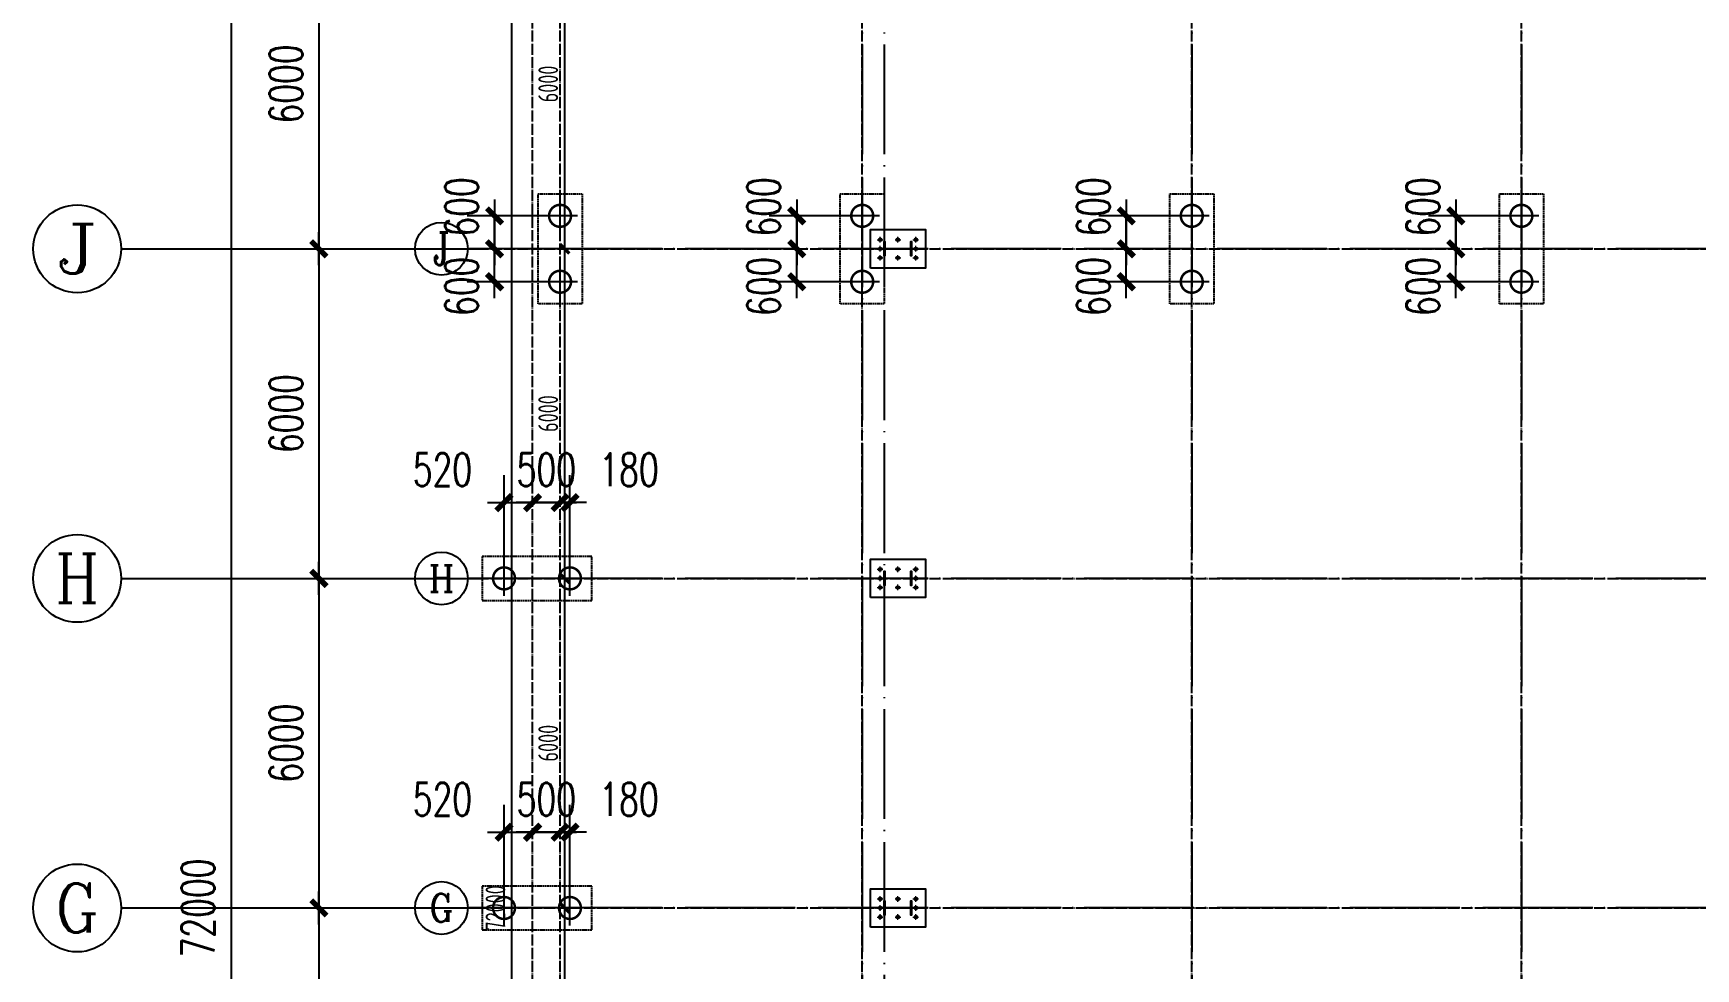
# Model space of a CAD drawing. Extents: x -1389621 to 57380, y -92505 to 283644.
# Drawn here: x -1389621 to -1359356, y 24358 to 41388 of the extents above; entities that cross this region are included whole.
import ezdxf
from ezdxf.enums import TextEntityAlignment as Align

# ---------------------------------------------------------------- set-up
doc = ezdxf.new("R2010")
doc.units = 0
doc.header["$LTSCALE"] = 100
doc.header["$MEASUREMENT"] = 0
for name, pattern in [('CENTERX2', [101.6, 63.5, -12.7, 12.7, -12.7]), ('DASH', [0.35, 0.25, -0.1]), ('DOTE', [2.42, 2, -0.2, 0.02, -0.2])]:
    doc.linetypes.add(name, pattern=pattern)
doc.layers.get('0').update_dxf_attribs({"linetype": 'CONTINUOUS'})
doc.layers.get('Defpoints').update_dxf_attribs({"linetype": 'CONTINUOUS'})
for name, color, linetype in [('11000', 4, 'CONTINUOUS'), ('AXIS', 3, 'CONTINUOUS'), ('AXIS_TEXT', 7, 'CONTINUOUS'), ('DIM', 3, 'CONTINUOUS'), ('DOTE', 1, 'DOTE'), ('PUB_DIM', 3, 'CONTINUOUS'), ('单桩', 6, 'CONTINUOUS'), ('承台', 2, 'CONTINUOUS'), ('柱子', 3, 'CONTINUOUS'), ('短柱', 2, 'CONTINUOUS')]:
    doc.layers.add(name, color=color, linetype=linetype)
doc.layers.add('轴线', color=1, linetype='CENTERX2', lineweight=13)
doc.styles.add('_TCH_AXIS', font='COMPLEX', dxfattribs={"bigfont": 'GBCBIG'})
doc.styles.add('COMPLEX', font='COMPLEX')
doc.styles.add('DIM_FONT', font='SIMPLEX', dxfattribs={"width": 0.7, "bigfont": 'GBCBIG'})
doc.styles.add('TSSD_Dimension', font='tssdeng.shx', dxfattribs={"width": 0.7, "bigfont": 'hztxt.shx'})
doc.dimstyles.new('AXIS200', dxfattribs={"dimscale": 2, "dimtxt": 300, "dimasz": 1, "dimexe": 250, "dimexo": 300, "dimgap": 150, "dimtad": 1, "dimdec": 0, "dimzin": 0, "dimdsep": 46, "dimtxsty": 'DIM_FONT', "dimblk": '_DIMX', "dimcen": 0.09, "dimse1": 1, "dimse2": 1, "dimclrt": 7, "dimadec": 0, "dimazin": 0, "dimtfac": 1, "dimtdec": 0, "dimtix": 1, "dimtmove": 2, "dimatfit": 3, "dimldrblk": '_DIMX', "dimfxl": 0, "dimtolj": 1, "dimtzin": 0, "dimarcsym": 0})
doc.dimstyles.new('DIMA200', dxfattribs={"dimscale": 2, "dimtxt": 300, "dimasz": 1, "dimexe": 250, "dimexo": 300, "dimgap": 150, "dimtad": 1, "dimdec": 0, "dimzin": 0, "dimdsep": 46, "dimtxsty": 'DIM_FONT', "dimblk": '_DIMX', "dimcen": 0.09, "dimse1": 1, "dimclrt": 7, "dimadec": 0, "dimazin": 0, "dimtfac": 1, "dimtdec": 0, "dimtix": 1, "dimtmove": 2, "dimatfit": 3, "dimldrblk": '_DIMX', "dimfxl": 0, "dimtolj": 1, "dimtzin": 0, "dimarcsym": 0})
doc.dimstyles.new('DIMB200', dxfattribs={"dimscale": 2, "dimtxt": 300, "dimasz": 1, "dimexe": 250, "dimexo": 300, "dimgap": 150, "dimtad": 1, "dimdec": 0, "dimzin": 0, "dimdsep": 46, "dimtxsty": 'DIM_FONT', "dimblk": '_DIMX', "dimcen": 0.09, "dimse2": 1, "dimclrt": 7, "dimadec": 0, "dimazin": 0, "dimtfac": 1, "dimtdec": 0, "dimtix": 1, "dimtmove": 2, "dimatfit": 3, "dimldrblk": '_DIMX', "dimfxl": 0, "dimtolj": 1, "dimtzin": 0, "dimarcsym": 0})
doc.dimstyles.new('TSSD_100_100', dxfattribs={"dimtxt": 300, "dimasz": 100, "dimexe": 100, "dimexo": 250, "dimgap": 100, "dimtad": 1, "dimdec": 0, "dimzin": 0, "dimdsep": 46, "dimtxsty": 'TSSD_Dimension', "dimblk": 'ARCHTICK', "dimblk1": 'ARCHTICK', "dimblk2": 'ARCHTICK', "dimcen": 0, "dimdle": 100, "dimclrt": 7, "dimadec": 0, "dimazin": 0, "dimtfac": 1, "dimtdec": 0, "dimtix": 1, "dimtmove": 2, "dimatfit": 3, "dimfxl": 0, "dimtolj": 1, "dimtzin": 0, "dimarcsym": 0})

# ---------------------------------------------------------------- blocks, each defined once
blk = doc.blocks.new('_ArchTick')
at = {"color": 0, "linetype": 'ByBlock'}
blk.add_lwpolyline([(-0.71, -0.71, 0.5, 0.5, 0), (0.71, 0.71, 0.5, 0.5, 0)], format="xyseb", dxfattribs=at)
blk = doc.blocks.new('*D950')
at = {"layer": 'Defpoints', "color": 0, "ltscale": 100}
for p in [(-450858, 113067), (-449364, 113067), (-449364, 107067)]:
    blk.add_point(p, dxfattribs=at)
at = {"layer": 'DIM', "color": 0, "lineweight": -2, "ltscale": 100}
for p, q in [((-449664, 113067), (-450978, 113067)), ((-450858, 106947), (-450858, 113187)), ((-449664, 107067), (-450978, 107067))]:
    blk.add_line(p, q, dxfattribs=at)
at = {"layer": 'DIM', "color": 0, "lineweight": -2, "ltscale": 100, "xscale": 120, "yscale": 120, "zscale": 120}
for p, rotation in [((-450858, 113067), 90), ((-450858, 107067), 270)]:
    blk.add_blockref('_ArchTick', p, dxfattribs=dict(at, rotation=rotation))
at = {"layer": 'DIM', "color": 7, "ltscale": 100, "insert": (-451158, 110067), "char_height": 360, "attachment_point": 5, "rotation": 90, "style": 'TSSD_Dimension'}
blk.add_mtext('\\A1;6000', dxfattribs=at)
blk = doc.blocks.new('*D951')
at = {"layer": 'Defpoints', "color": 0, "ltscale": 100}
for p in [(-450858, 119067), (-449364, 119067), (-449364, 113067)]:
    blk.add_point(p, dxfattribs=at)
at = {"layer": 'DIM', "color": 0, "lineweight": -2, "ltscale": 100}
for p, q in [((-449664, 119067), (-450978, 119067)), ((-450858, 112947), (-450858, 119187)), ((-449664, 113067), (-450978, 113067))]:
    blk.add_line(p, q, dxfattribs=at)
at = {"layer": 'DIM', "color": 0, "lineweight": -2, "ltscale": 100, "xscale": 120, "yscale": 120, "zscale": 120}
for p, rotation in [((-450858, 119067), 90), ((-450858, 113067), 270)]:
    blk.add_blockref('_ArchTick', p, dxfattribs=dict(at, rotation=rotation))
at = {"layer": 'DIM', "color": 7, "ltscale": 100, "insert": (-451158, 116067), "char_height": 360, "attachment_point": 5, "rotation": 90, "style": 'TSSD_Dimension'}
blk.add_mtext('\\A1;6000', dxfattribs=at)
blk = doc.blocks.new('*D952')
at = {"layer": 'Defpoints', "color": 0, "ltscale": 100}
for p in [(-450858, 125067), (-449364, 125067), (-449364, 119067)]:
    blk.add_point(p, dxfattribs=at)
at = {"layer": 'DIM', "color": 0, "lineweight": -2, "ltscale": 100}
for p, q in [((-449664, 125067), (-450978, 125067)), ((-450858, 118947), (-450858, 125187)), ((-449664, 119067), (-450978, 119067))]:
    blk.add_line(p, q, dxfattribs=at)
at = {"layer": 'DIM', "color": 0, "lineweight": -2, "ltscale": 100, "xscale": 120, "yscale": 120, "zscale": 120}
for p, rotation in [((-450858, 125067), 90), ((-450858, 119067), 270)]:
    blk.add_blockref('_ArchTick', p, dxfattribs=dict(at, rotation=rotation))
at = {"layer": 'DIM', "color": 7, "ltscale": 100, "insert": (-451158, 122067), "char_height": 360, "attachment_point": 5, "rotation": 90, "style": 'TSSD_Dimension'}
blk.add_mtext('\\A1;6000', dxfattribs=at)
blk = doc.blocks.new('*D953')
at = {"layer": 'Defpoints', "color": 0, "ltscale": 100}
for p in [(-450858, 131067), (-449364, 131067), (-449364, 125067)]:
    blk.add_point(p, dxfattribs=at)
at = {"layer": 'DIM', "color": 0, "lineweight": -2, "ltscale": 100}
for p, q in [((-449664, 131067), (-450978, 131067)), ((-450858, 124947), (-450858, 131187)), ((-449664, 125067), (-450978, 125067))]:
    blk.add_line(p, q, dxfattribs=at)
at = {"layer": 'DIM', "color": 0, "lineweight": -2, "ltscale": 100, "xscale": 120, "yscale": 120, "zscale": 120}
for p, rotation in [((-450858, 131067), 90), ((-450858, 125067), 270)]:
    blk.add_blockref('_ArchTick', p, dxfattribs=dict(at, rotation=rotation))
at = {"layer": 'DIM', "color": 7, "ltscale": 100, "insert": (-451158, 128067), "char_height": 360, "attachment_point": 5, "rotation": 90, "style": 'TSSD_Dimension'}
blk.add_mtext('\\A1;6000', dxfattribs=at)
blk = doc.blocks.new('*D957')
at = {"layer": 'Defpoints', "color": 0, "ltscale": 100}
for p in [(-451818, 149067), (-449124, 149067), (-449124, 77067)]:
    blk.add_point(p, dxfattribs=at)
at = {"layer": 'DIM', "color": 0, "lineweight": -2, "ltscale": 100}
for p, q in [((-449424, 149067), (-451938, 149067)), ((-451818, 76947), (-451818, 149187)), ((-449424, 77067), (-451938, 77067))]:
    blk.add_line(p, q, dxfattribs=at)
at = {"layer": 'DIM', "color": 0, "lineweight": -2, "ltscale": 100, "xscale": 120, "yscale": 120, "zscale": 120}
for p, rotation in [((-451818, 149067), 90), ((-451818, 77067), 270)]:
    blk.add_blockref('_ArchTick', p, dxfattribs=dict(at, rotation=rotation))
at = {"layer": 'DIM', "color": 7, "ltscale": 100, "insert": (-452118, 113067), "char_height": 360, "attachment_point": 5, "rotation": 90, "style": 'TSSD_Dimension'}
blk.add_mtext('\\A1;72000', dxfattribs=at)
blk = doc.blocks.new('_AXISO')
blk.add_circle((0, 0), 0.5)
at = {"layer": 'AXIS_TEXT', "style": 'COMPLEX', "width": 1.041667}
blk.add_attdef('A', text='', height=0.56, dxfattribs=at).set_placement((-0.25, -0.28), (0.25, -0.28), align=Align.FIT)
blk = doc.blocks.new('_DIMX')
blk.add_line((-150, 0), (150, 0))
at = {"const_width": 50}
blk.add_lwpolyline([(-70, -70), (70, 70)], dxfattribs=at)
blk = doc.blocks.new('*D1168')
at = {"layer": 'AXIS', "color": 0, "lineweight": -2}
blk.add_line((-1384421, 31462), (-1384421, 25466), dxfattribs=at)
at = {"layer": 'Defpoints', "color": 0}
for p in [(-1381531, 31464), (-1384421, 25464), (-1381531, 25464)]:
    blk.add_point(p, dxfattribs=at)
at = {"layer": 'AXIS', "color": 0, "lineweight": -2, "xscale": 2, "yscale": 2, "zscale": 2}
for p, rotation in [((-1384421, 31464), 90), ((-1384421, 25464), 270)]:
    blk.add_blockref('_DIMX', p, dxfattribs=dict(at, rotation=rotation))
at = {"layer": 'AXIS', "color": 7, "insert": (-1385021, 28464), "char_height": 600, "attachment_point": 5, "rotation": 90, "style": 'DIM_FONT'}
blk.add_mtext('\\A1;6000', dxfattribs=at)
blk = doc.blocks.new('*D1170')
at = {"layer": 'AXIS', "color": 0, "lineweight": -2}
blk.add_line((-1384421, 25462), (-1384421, 19466), dxfattribs=at)
at = {"layer": 'Defpoints', "color": 0}
for p in [(-1381531, 25464), (-1384421, 19464), (-1381531, 19464)]:
    blk.add_point(p, dxfattribs=at)
at = {"layer": 'AXIS', "color": 0, "lineweight": -2, "xscale": 2, "yscale": 2, "zscale": 2}
for p, rotation in [((-1384421, 25464), 90), ((-1384421, 19464), 270)]:
    blk.add_blockref('_DIMX', p, dxfattribs=dict(at, rotation=rotation))
at = {"layer": 'AXIS', "color": 7, "insert": (-1385021, 22464), "char_height": 600, "attachment_point": 5, "rotation": 90, "style": 'DIM_FONT'}
blk.add_mtext('\\A1;6000', dxfattribs=at)
blk = doc.blocks.new('*D1173')
at = {"layer": 'AXIS', "color": 0, "lineweight": -2}
blk.add_line((-1384421, 43462), (-1384421, 37466), dxfattribs=at)
at = {"layer": 'Defpoints', "color": 0}
for p in [(-1381531, 43464), (-1384421, 37464), (-1381531, 37464)]:
    blk.add_point(p, dxfattribs=at)
at = {"layer": 'AXIS', "color": 0, "lineweight": -2, "xscale": 2, "yscale": 2, "zscale": 2}
for p, rotation in [((-1384421, 43464), 90), ((-1384421, 37464), 270)]:
    blk.add_blockref('_DIMX', p, dxfattribs=dict(at, rotation=rotation))
at = {"layer": 'AXIS', "color": 7, "insert": (-1385021, 40464), "char_height": 600, "attachment_point": 5, "rotation": 90, "style": 'DIM_FONT'}
blk.add_mtext('\\A1;6000', dxfattribs=at)
blk = doc.blocks.new('*D1174')
at = {"layer": 'AXIS', "color": 0, "lineweight": -2}
blk.add_line((-1384421, 37462), (-1384421, 31466), dxfattribs=at)
at = {"layer": 'Defpoints', "color": 0}
for p in [(-1381531, 37464), (-1384421, 31464), (-1381531, 31464)]:
    blk.add_point(p, dxfattribs=at)
at = {"layer": 'AXIS', "color": 0, "lineweight": -2, "xscale": 2, "yscale": 2, "zscale": 2}
for p, rotation in [((-1384421, 37464), 90), ((-1384421, 31464), 270)]:
    blk.add_blockref('_DIMX', p, dxfattribs=dict(at, rotation=rotation))
at = {"layer": 'AXIS', "color": 7, "insert": (-1385021, 34464), "char_height": 600, "attachment_point": 5, "rotation": 90, "style": 'DIM_FONT'}
blk.add_mtext('\\A1;6000', dxfattribs=at)
blk = doc.blocks.new('*D1180')
at = {"layer": 'AXIS', "color": 0, "lineweight": -2}
blk.add_line((-1386021, 61462), (-1386021, -10534), dxfattribs=at)
at = {"layer": 'Defpoints', "color": 0}
for p in [(-1381531, 61464), (-1386021, -10536), (-1381531, -10536)]:
    blk.add_point(p, dxfattribs=at)
at = {"layer": 'AXIS', "color": 0, "lineweight": -2, "xscale": 2, "yscale": 2, "zscale": 2}
for p, rotation in [((-1386021, 61464), 90), ((-1386021, -10536), 270)]:
    blk.add_blockref('_DIMX', p, dxfattribs=dict(at, rotation=rotation))
at = {"layer": 'AXIS', "color": 7, "insert": (-1386621, 25464), "char_height": 600, "attachment_point": 5, "rotation": 90, "style": 'DIM_FONT'}
blk.add_mtext('\\A1;72000', dxfattribs=at)
blk = doc.blocks.new('U_B0HTE')
at = {"layer": '单桩'}
for p, q in [((0, 269.25), (0, -269.25)), ((-269.25, 0), (269.25, 0))]:
    blk.add_line(p, q, dxfattribs=at)
at = {"layer": '单桩', "const_width": 38.5}
blk.add_lwpolyline([(-169.25, 0, 1), (169.25, 0, 1)], format="xyb", close=True, dxfattribs=at)
at = {"style": 'DIM_FONT', "width": 0.8, "flags": 9}
for tag in ['YSIZE', 'XSIZE']:
    blk.add_attdef(tag, (0, 0), '', height=0.5, dxfattribs=at)
blk = doc.blocks.new('*D1166')
at = {"layer": 'Defpoints', "color": 0}
for p in [(-1375723, 38064), (-1374213, 38064), (-1374213, 37464)]:
    blk.add_point(p, dxfattribs=at)
at = {"layer": 'PUB_DIM', "color": 0, "lineweight": -2}
for p, q in [((-1374813, 38064), (-1376223, 38064)), ((-1375723, 38066), (-1375723, 38068)), ((-1375723, 37464), (-1375723, 38064)), ((-1375723, 37462), (-1375723, 37460))]:
    blk.add_line(p, q, dxfattribs=at)
at = {"layer": 'PUB_DIM', "color": 0, "lineweight": -2, "xscale": 2, "yscale": 2, "zscale": 2}
for p, rotation in [((-1375723, 38064), 270), ((-1375723, 37464), 90)]:
    blk.add_blockref('_DIMX', p, dxfattribs=dict(at, rotation=rotation))
at = {"layer": 'PUB_DIM', "color": 7, "insert": (-1376323, 38226), "char_height": 600, "attachment_point": 5, "rotation": 90, "style": 'DIM_FONT'}
blk.add_mtext('\\A1;600', dxfattribs=at)
blk = doc.blocks.new('*D1167')
at = {"layer": 'Defpoints', "color": 0}
for p in [(-1375723, 37464), (-1374213, 37464), (-1374213, 36864)]:
    blk.add_point(p, dxfattribs=at)
at = {"layer": 'PUB_DIM', "color": 0, "lineweight": -2}
for p, q in [((-1375723, 37466), (-1375723, 37468)), ((-1375723, 36864), (-1375723, 37464)), ((-1374813, 36864), (-1376223, 36864)), ((-1375723, 36862), (-1375723, 36860))]:
    blk.add_line(p, q, dxfattribs=at)
at = {"layer": 'PUB_DIM', "color": 0, "lineweight": -2, "xscale": 2, "yscale": 2, "zscale": 2}
for p, rotation in [((-1375723, 37464), 270), ((-1375723, 36864), 90)]:
    blk.add_blockref('_DIMX', p, dxfattribs=dict(at, rotation=rotation))
at = {"layer": 'PUB_DIM', "color": 7, "insert": (-1376323, 36780), "char_height": 600, "attachment_point": 5, "rotation": 90, "style": 'DIM_FONT'}
blk.add_mtext('\\A1;600', dxfattribs=at)
blk = doc.blocks.new('*D990')
at = {"layer": 'Defpoints', "color": 0}
for p in [(-1369723, 38064), (-1368213, 38064), (-1368213, 37464)]:
    blk.add_point(p, dxfattribs=at)
at = {"layer": 'PUB_DIM', "color": 0, "lineweight": -2}
for p, q in [((-1368813, 38064), (-1370223, 38064)), ((-1369723, 38066), (-1369723, 38068)), ((-1369723, 37464), (-1369723, 38064)), ((-1369723, 37462), (-1369723, 37460))]:
    blk.add_line(p, q, dxfattribs=at)
at = {"layer": 'PUB_DIM', "color": 0, "lineweight": -2, "xscale": 2, "yscale": 2, "zscale": 2}
for p, rotation in [((-1369723, 38064), 270), ((-1369723, 37464), 90)]:
    blk.add_blockref('_DIMX', p, dxfattribs=dict(at, rotation=rotation))
at = {"layer": 'PUB_DIM', "color": 7, "insert": (-1370323, 38226), "char_height": 600, "attachment_point": 5, "rotation": 90, "style": 'DIM_FONT'}
blk.add_mtext('\\A1;600', dxfattribs=at)
blk = doc.blocks.new('*D991')
at = {"layer": 'Defpoints', "color": 0}
for p in [(-1369723, 37464), (-1368213, 37464), (-1368213, 36864)]:
    blk.add_point(p, dxfattribs=at)
at = {"layer": 'PUB_DIM', "color": 0, "lineweight": -2}
for p, q in [((-1369723, 37466), (-1369723, 37468)), ((-1369723, 36864), (-1369723, 37464)), ((-1368813, 36864), (-1370223, 36864)), ((-1369723, 36862), (-1369723, 36860))]:
    blk.add_line(p, q, dxfattribs=at)
at = {"layer": 'PUB_DIM', "color": 0, "lineweight": -2, "xscale": 2, "yscale": 2, "zscale": 2}
for p, rotation in [((-1369723, 37464), 270), ((-1369723, 36864), 90)]:
    blk.add_blockref('_DIMX', p, dxfattribs=dict(at, rotation=rotation))
at = {"layer": 'PUB_DIM', "color": 7, "insert": (-1370323, 36780), "char_height": 600, "attachment_point": 5, "rotation": 90, "style": 'DIM_FONT'}
blk.add_mtext('\\A1;600', dxfattribs=at)
blk = doc.blocks.new('*D992')
at = {"layer": 'Defpoints', "color": 0}
for p in [(-1363723, 38064), (-1362213, 38064), (-1362213, 37464)]:
    blk.add_point(p, dxfattribs=at)
at = {"layer": 'PUB_DIM', "color": 0, "lineweight": -2}
for p, q in [((-1362813, 38064), (-1364223, 38064)), ((-1363723, 38066), (-1363723, 38068)), ((-1363723, 37464), (-1363723, 38064)), ((-1363723, 37462), (-1363723, 37460))]:
    blk.add_line(p, q, dxfattribs=at)
at = {"layer": 'PUB_DIM', "color": 0, "lineweight": -2, "xscale": 2, "yscale": 2, "zscale": 2}
for p, rotation in [((-1363723, 38064), 270), ((-1363723, 37464), 90)]:
    blk.add_blockref('_DIMX', p, dxfattribs=dict(at, rotation=rotation))
at = {"layer": 'PUB_DIM', "color": 7, "insert": (-1364323, 38226), "char_height": 600, "attachment_point": 5, "rotation": 90, "style": 'DIM_FONT'}
blk.add_mtext('\\A1;600', dxfattribs=at)
blk = doc.blocks.new('*D993')
at = {"layer": 'Defpoints', "color": 0}
for p in [(-1363723, 37464), (-1362213, 37464), (-1362213, 36864)]:
    blk.add_point(p, dxfattribs=at)
at = {"layer": 'PUB_DIM', "color": 0, "lineweight": -2}
for p, q in [((-1363723, 37466), (-1363723, 37468)), ((-1363723, 36864), (-1363723, 37464)), ((-1362813, 36864), (-1364223, 36864)), ((-1363723, 36862), (-1363723, 36860))]:
    blk.add_line(p, q, dxfattribs=at)
at = {"layer": 'PUB_DIM', "color": 0, "lineweight": -2, "xscale": 2, "yscale": 2, "zscale": 2}
for p, rotation in [((-1363723, 37464), 270), ((-1363723, 36864), 90)]:
    blk.add_blockref('_DIMX', p, dxfattribs=dict(at, rotation=rotation))
at = {"layer": 'PUB_DIM', "color": 7, "insert": (-1364323, 36780), "char_height": 600, "attachment_point": 5, "rotation": 90, "style": 'DIM_FONT'}
blk.add_mtext('\\A1;600', dxfattribs=at)
blk = doc.blocks.new('*D1012')
at = {"layer": 'Defpoints', "color": 0}
for p in [(-1381223, 37464), (-1379713, 37464), (-1379713, 36864)]:
    blk.add_point(p, dxfattribs=at)
at = {"layer": 'PUB_DIM', "color": 0, "lineweight": -2}
for p, q in [((-1381223, 37466), (-1381223, 37468)), ((-1381223, 36864), (-1381223, 37464)), ((-1380313, 36864), (-1381723, 36864)), ((-1381223, 36862), (-1381223, 36860))]:
    blk.add_line(p, q, dxfattribs=at)
at = {"layer": 'PUB_DIM', "color": 0, "lineweight": -2, "xscale": 2, "yscale": 2, "zscale": 2}
for p, rotation in [((-1381223, 37464), 270), ((-1381223, 36864), 90)]:
    blk.add_blockref('_DIMX', p, dxfattribs=dict(at, rotation=rotation))
at = {"layer": 'PUB_DIM', "color": 7, "insert": (-1381823, 36780), "char_height": 600, "attachment_point": 5, "rotation": 90, "style": 'DIM_FONT'}
blk.add_mtext('\\A1;600', dxfattribs=at)
blk = doc.blocks.new('*D1013')
at = {"layer": 'Defpoints', "color": 0}
for p in [(-1381223, 38064), (-1379713, 38064), (-1379713, 37464)]:
    blk.add_point(p, dxfattribs=at)
at = {"layer": 'PUB_DIM', "color": 0, "lineweight": -2}
for p, q in [((-1380313, 38064), (-1381723, 38064)), ((-1381223, 38066), (-1381223, 38068)), ((-1381223, 37464), (-1381223, 38064)), ((-1381223, 37462), (-1381223, 37460))]:
    blk.add_line(p, q, dxfattribs=at)
at = {"layer": 'PUB_DIM', "color": 0, "lineweight": -2, "xscale": 2, "yscale": 2, "zscale": 2}
for p, rotation in [((-1381223, 38064), 270), ((-1381223, 37464), 90)]:
    blk.add_blockref('_DIMX', p, dxfattribs=dict(at, rotation=rotation))
at = {"layer": 'PUB_DIM', "color": 7, "insert": (-1381823, 38226), "char_height": 600, "attachment_point": 5, "rotation": 90, "style": 'DIM_FONT'}
blk.add_mtext('\\A1;600', dxfattribs=at)
blk = doc.blocks.new('*D1071')
at = {"layer": 'Defpoints', "color": 0}
for p in [(-1379851, 26843), (-1380031, 25146), (-1379851, 25146)]:
    blk.add_point(p, dxfattribs=at)
at = {"layer": 'PUB_DIM', "color": 0, "lineweight": -2}
for p, q in [((-1379851, 25746), (-1379851, 27343)), ((-1380033, 26843), (-1380035, 26843)), ((-1380031, 26843), (-1379851, 26843)), ((-1379849, 26843), (-1379847, 26843))]:
    blk.add_line(p, q, dxfattribs=at)
at = {"layer": 'PUB_DIM', "color": 0, "lineweight": -2, "xscale": 2, "yscale": 2, "zscale": 2}
blk.add_blockref('_DIMX', (-1380031, 26843), dxfattribs=at)
at = {"layer": 'PUB_DIM', "color": 0, "lineweight": -2, "xscale": 2, "yscale": 2, "zscale": 2, "rotation": 180}
blk.add_blockref('_DIMX', (-1379851, 26843), dxfattribs=at)
at = {"layer": 'PUB_DIM', "color": 7, "insert": (-1378775, 27443), "char_height": 600, "attachment_point": 5, "style": 'DIM_FONT'}
blk.add_mtext('\\A1;180', dxfattribs=at)
blk = doc.blocks.new('*D1072')
at = {"layer": 'Defpoints', "color": 0}
for p in [(-1380031, 26843), (-1380531, 25146), (-1380031, 25146)]:
    blk.add_point(p, dxfattribs=at)
at = {"layer": 'PUB_DIM', "color": 0, "lineweight": -2}
for p, q in [((-1380533, 26843), (-1380535, 26843)), ((-1380531, 26843), (-1380031, 26843)), ((-1380029, 26843), (-1380027, 26843))]:
    blk.add_line(p, q, dxfattribs=at)
at = {"layer": 'PUB_DIM', "color": 0, "lineweight": -2, "xscale": 2, "yscale": 2, "zscale": 2}
blk.add_blockref('_DIMX', (-1380531, 26843), dxfattribs=at)
at = {"layer": 'PUB_DIM', "color": 0, "lineweight": -2, "xscale": 2, "yscale": 2, "zscale": 2, "rotation": 180}
blk.add_blockref('_DIMX', (-1380031, 26843), dxfattribs=at)
at = {"layer": 'PUB_DIM', "color": 7, "insert": (-1380281, 27443), "char_height": 600, "attachment_point": 5, "style": 'DIM_FONT'}
blk.add_mtext('\\A1;500', dxfattribs=at)
blk = doc.blocks.new('*D1073')
at = {"layer": 'Defpoints', "color": 0}
for p in [(-1380031, 32843), (-1380531, 31146), (-1380031, 31146)]:
    blk.add_point(p, dxfattribs=at)
at = {"layer": 'PUB_DIM', "color": 0, "lineweight": -2}
for p, q in [((-1380533, 32843), (-1380535, 32843)), ((-1380531, 32843), (-1380031, 32843)), ((-1380029, 32843), (-1380027, 32843))]:
    blk.add_line(p, q, dxfattribs=at)
at = {"layer": 'PUB_DIM', "color": 0, "lineweight": -2, "xscale": 2, "yscale": 2, "zscale": 2}
blk.add_blockref('_DIMX', (-1380531, 32843), dxfattribs=at)
at = {"layer": 'PUB_DIM', "color": 0, "lineweight": -2, "xscale": 2, "yscale": 2, "zscale": 2, "rotation": 180}
blk.add_blockref('_DIMX', (-1380031, 32843), dxfattribs=at)
at = {"layer": 'PUB_DIM', "color": 7, "insert": (-1380281, 33443), "char_height": 600, "attachment_point": 5, "style": 'DIM_FONT'}
blk.add_mtext('\\A1;500', dxfattribs=at)
blk = doc.blocks.new('*D1074')
at = {"layer": 'Defpoints', "color": 0}
for p in [(-1379851, 32843), (-1380031, 31146), (-1379851, 31146)]:
    blk.add_point(p, dxfattribs=at)
at = {"layer": 'PUB_DIM', "color": 0, "lineweight": -2}
for p, q in [((-1379851, 31746), (-1379851, 33343)), ((-1380033, 32843), (-1380035, 32843)), ((-1380031, 32843), (-1379851, 32843)), ((-1379849, 32843), (-1379847, 32843))]:
    blk.add_line(p, q, dxfattribs=at)
at = {"layer": 'PUB_DIM', "color": 0, "lineweight": -2, "xscale": 2, "yscale": 2, "zscale": 2}
blk.add_blockref('_DIMX', (-1380031, 32843), dxfattribs=at)
at = {"layer": 'PUB_DIM', "color": 0, "lineweight": -2, "xscale": 2, "yscale": 2, "zscale": 2, "rotation": 180}
blk.add_blockref('_DIMX', (-1379851, 32843), dxfattribs=at)
at = {"layer": 'PUB_DIM', "color": 7, "insert": (-1378775, 33443), "char_height": 600, "attachment_point": 5, "style": 'DIM_FONT'}
blk.add_mtext('\\A1;180', dxfattribs=at)
blk = doc.blocks.new('*D1075')
at = {"layer": 'Defpoints', "color": 0}
for p in [(-1380531, 26843), (-1381051, 25146), (-1380531, 25146)]:
    blk.add_point(p, dxfattribs=at)
at = {"layer": 'PUB_DIM', "color": 0, "lineweight": -2}
for p, q in [((-1381051, 25746), (-1381051, 27343)), ((-1381053, 26843), (-1381055, 26843)), ((-1381051, 26843), (-1380531, 26843)), ((-1380529, 26843), (-1380527, 26843))]:
    blk.add_line(p, q, dxfattribs=at)
at = {"layer": 'PUB_DIM', "color": 0, "lineweight": -2, "xscale": 2, "yscale": 2, "zscale": 2}
blk.add_blockref('_DIMX', (-1381051, 26843), dxfattribs=at)
at = {"layer": 'PUB_DIM', "color": 0, "lineweight": -2, "xscale": 2, "yscale": 2, "zscale": 2, "rotation": 180}
blk.add_blockref('_DIMX', (-1380531, 26843), dxfattribs=at)
at = {"layer": 'PUB_DIM', "color": 7, "insert": (-1382172, 27443), "char_height": 600, "attachment_point": 5, "style": 'DIM_FONT'}
blk.add_mtext('\\A1;520', dxfattribs=at)
blk = doc.blocks.new('*D1076')
at = {"layer": 'Defpoints', "color": 0}
for p in [(-1380531, 32843), (-1381051, 31146), (-1380531, 31146)]:
    blk.add_point(p, dxfattribs=at)
at = {"layer": 'PUB_DIM', "color": 0, "lineweight": -2}
for p, q in [((-1381051, 31746), (-1381051, 33343)), ((-1381053, 32843), (-1381055, 32843)), ((-1381051, 32843), (-1380531, 32843)), ((-1380529, 32843), (-1380527, 32843))]:
    blk.add_line(p, q, dxfattribs=at)
at = {"layer": 'PUB_DIM', "color": 0, "lineweight": -2, "xscale": 2, "yscale": 2, "zscale": 2}
blk.add_blockref('_DIMX', (-1381051, 32843), dxfattribs=at)
at = {"layer": 'PUB_DIM', "color": 0, "lineweight": -2, "xscale": 2, "yscale": 2, "zscale": 2, "rotation": 180}
blk.add_blockref('_DIMX', (-1380531, 32843), dxfattribs=at)
at = {"layer": 'PUB_DIM', "color": 7, "insert": (-1382172, 33443), "char_height": 600, "attachment_point": 5, "style": 'DIM_FONT'}
blk.add_mtext('\\A1;520', dxfattribs=at)
blk = doc.blocks.new('A$C1196324F')
h = blk.add_hatch(color=256)
edge = h.paths.add_edge_path()
edge.add_arc((8464.7, 53922.3), 26, 0, 360)
h = blk.add_hatch(color=256)
edge = h.paths.add_edge_path()
edge.add_arc((8789.7, 53922.3), 26, 0, 360)
h = blk.add_hatch(color=256)
edge = h.paths.add_edge_path()
edge.add_arc((9114.7, 53922.3), 26, 0, 360)
h = blk.add_hatch(color=256)
edge = h.paths.add_edge_path()
edge.add_arc((8464.7, 53757.3), 26, 0, 360)
h = blk.add_hatch(color=256)
edge = h.paths.add_edge_path()
edge.add_arc((8464.7, 53592.3), 26, 0, 360)
h = blk.add_hatch(color=256)
edge = h.paths.add_edge_path()
edge.add_arc((8789.7, 53592.3), 26, 0, 360)
h = blk.add_hatch(color=256)
edge = h.paths.add_edge_path()
edge.add_arc((9114.7, 53757.3), 26, 0, 360)
h = blk.add_hatch(color=256)
edge = h.paths.add_edge_path()
edge.add_arc((9114.7, 53592.3), 26, 0, 360)
h = blk.add_hatch(color=256)
edge = h.paths.add_edge_path()
edge.add_arc((8464.7, 47922.3), 26, 0, 360)
h = blk.add_hatch(color=256)
edge = h.paths.add_edge_path()
edge.add_arc((8789.7, 47922.3), 26, 0, 360)
h = blk.add_hatch(color=256)
edge = h.paths.add_edge_path()
edge.add_arc((9114.7, 47922.3), 26, 0, 360)
h = blk.add_hatch(color=256)
edge = h.paths.add_edge_path()
edge.add_arc((8464.7, 47757.3), 26, 0, 360)
h = blk.add_hatch(color=256)
edge = h.paths.add_edge_path()
edge.add_arc((8464.7, 47592.3), 26, 0, 360)
h = blk.add_hatch(color=256)
edge = h.paths.add_edge_path()
edge.add_arc((8789.7, 47592.3), 26, 0, 360)
h = blk.add_hatch(color=256)
edge = h.paths.add_edge_path()
edge.add_arc((9114.7, 47757.3), 26, 0, 360)
h = blk.add_hatch(color=256)
edge = h.paths.add_edge_path()
edge.add_arc((9114.7, 47592.3), 26, 0, 360)
h = blk.add_hatch(color=256)
edge = h.paths.add_edge_path()
edge.add_arc((8464.7, 41922.3), 26, 0, 360)
h = blk.add_hatch(color=256)
edge = h.paths.add_edge_path()
edge.add_arc((8464.7, 41757.3), 26, 0, 360)
h = blk.add_hatch(color=256)
edge = h.paths.add_edge_path()
edge.add_arc((8789.7, 41922.3), 26, 0, 360)
h = blk.add_hatch(color=256)
edge = h.paths.add_edge_path()
edge.add_arc((9114.7, 41922.3), 26, 0, 360)
h = blk.add_hatch(color=256)
edge = h.paths.add_edge_path()
edge.add_arc((9114.7, 41757.3), 26, 0, 360)
h = blk.add_hatch(color=256)
edge = h.paths.add_edge_path()
edge.add_arc((8464.7, 41592.3), 26, 0, 360)
h = blk.add_hatch(color=256)
edge = h.paths.add_edge_path()
edge.add_arc((8789.7, 41592.3), 26, 0, 360)
h = blk.add_hatch(color=256)
edge = h.paths.add_edge_path()
edge.add_arc((9114.7, 41592.3), 26, 0, 360)
at = {"layer": '11000'}
for centre in [(8464.7, 53922.3), (8789.7, 53922.3), (9114.7, 53922.3), (8464.7, 53757.3), (8464.7, 53592.3), (8789.7, 53592.3), (9114.7, 53757.3), (9114.7, 53592.3), (8464.7, 47922.3), (8789.7, 47922.3), (9114.7, 47922.3), (8464.7, 47757.3), (8464.7, 47592.3), (8789.7, 47592.3), (9114.7, 47757.3), (9114.7, 47592.3), (8464.7, 41922.3), (8464.7, 41757.3), (8789.7, 41922.3), (9114.7, 41922.3), (9114.7, 41757.3), (8464.7, 41592.3), (8789.7, 41592.3), (9114.7, 41592.3)]:
    blk.add_circle(centre, 26, dxfattribs=at)
at = {"layer": 'AXIS'}
for p, q in [((4217.7, 53757.3), (960, 53757.3)), ((4217.7, 47757.3), (960, 47757.3)), ((4217.7, 41757.3), (960, 41757.3))]:
    blk.add_line(p, q, dxfattribs=at)
at = {"layer": 'DOTE', "linetype": 'DOTE', "ltscale": 10}
for p, q in [((8139.7, 79257.3), (8139.7, 4257.3)), ((8539.7, 79257.3), (8539.7, 4257.3)), ((14139.7, 79257.3), (14139.7, 4257.3)), ((20139.7, 79257.3), (20139.7, 4257.3)), ((45639.7, 53757.3), (4217.7, 53757.3)), ((45639.7, 47757.3), (4217.7, 47757.3)), ((45639.7, 41757.3), (4217.7, 41757.3))]:
    blk.add_line(p, q, dxfattribs=at)
at = {"layer": '柱子', "ltscale": 100}
for points in [[(8551.7, 53753.3), (8551.7, 53627.3), (8539.7, 53627.3), (8539.7, 53887.3), (8551.7, 53887.3), (8551.7, 53761.3), (9027.7, 53761.3), (9027.7, 53887.3), (9039.7, 53887.3), (9039.7, 53627.3), (9027.7, 53627.3), (9027.7, 53753.3)], [(8551.7, 47753.3), (8551.7, 47627.3), (8539.7, 47627.3), (8539.7, 47887.3), (8551.7, 47887.3), (8551.7, 47761.3), (9027.7, 47761.3), (9027.7, 47887.3), (9039.7, 47887.3), (9039.7, 47627.3), (9027.7, 47627.3), (9027.7, 47753.3)], [(8551.7, 41753.3), (8551.7, 41627.3), (8539.7, 41627.3), (8539.7, 41887.3), (8551.7, 41887.3), (8551.7, 41761.3), (9027.7, 41761.3), (9027.7, 41887.3), (9039.7, 41887.3), (9039.7, 41627.3), (9027.7, 41627.3), (9027.7, 41753.3)]]:
    blk.add_lwpolyline(points, close=True, dxfattribs=at)
at = {"layer": '短柱', "ltscale": 100}
for points in [[(8289.7, 53407.3), (8289.7, 54107.3), (9289.7, 54107.3), (9289.7, 53407.3)], [(8289.7, 47407.3), (8289.7, 48107.3), (9289.7, 48107.3), (9289.7, 47407.3)], [(8289.7, 41407.3), (8289.7, 42107.3), (9289.7, 42107.3), (9289.7, 41407.3)]]:
    blk.add_lwpolyline(points, close=True, dxfattribs=at)
at = {"layer": '轴线'}
for p, q in [((8413.7, 53922.3), (8515.7, 53922.3)), ((8464.7, 53871.3), (8464.7, 53973.3)), ((8738.7, 53922.3), (8840.7, 53922.3)), ((8789.7, 53871.3), (8789.7, 53973.3)), ((9063.7, 53922.3), (9165.7, 53922.3)), ((9114.7, 53871.3), (9114.7, 53973.3)), ((8413.7, 53757.3), (8515.7, 53757.3)), ((8413.7, 53592.3), (8515.7, 53592.3)), ((8464.7, 53706.3), (8464.7, 53808.3)), ((8464.7, 53541.3), (8464.7, 53643.3)), ((8738.7, 53592.3), (8840.7, 53592.3)), ((8789.7, 53541.3), (8789.7, 53643.3)), ((9063.7, 53757.3), (9165.7, 53757.3)), ((9063.7, 53592.3), (9165.7, 53592.3)), ((9114.7, 53706.3), (9114.7, 53808.3)), ((9114.7, 53541.3), (9114.7, 53643.3)), ((8413.7, 47922.3), (8515.7, 47922.3)), ((8464.7, 47871.3), (8464.7, 47973.3)), ((8738.7, 47922.3), (8840.7, 47922.3)), ((8789.7, 47871.3), (8789.7, 47973.3)), ((9063.7, 47922.3), (9165.7, 47922.3)), ((9114.7, 47871.3), (9114.7, 47973.3)), ((8413.7, 47757.3), (8515.7, 47757.3)), ((8413.7, 47592.3), (8515.7, 47592.3)), ((8464.7, 47706.3), (8464.7, 47808.3)), ((8464.7, 47541.3), (8464.7, 47643.3)), ((8738.7, 47592.3), (8840.7, 47592.3)), ((8789.7, 47541.3), (8789.7, 47643.3)), ((9063.7, 47757.3), (9165.7, 47757.3)), ((9063.7, 47592.3), (9165.7, 47592.3)), ((9114.7, 47706.3), (9114.7, 47808.3)), ((9114.7, 47541.3), (9114.7, 47643.3)), ((8413.7, 41922.3), (8515.7, 41922.3)), ((8464.7, 41871.3), (8464.7, 41973.3)), ((8464.7, 41706.3), (8464.7, 41808.3)), ((8738.7, 41922.3), (8840.7, 41922.3)), ((8789.7, 41871.3), (8789.7, 41973.3)), ((9063.7, 41922.3), (9165.7, 41922.3)), ((9114.7, 41871.3), (9114.7, 41973.3)), ((9114.7, 41706.3), (9114.7, 41808.3)), ((8413.7, 41757.3), (8515.7, 41757.3)), ((8413.7, 41592.3), (8515.7, 41592.3)), ((8464.7, 41541.3), (8464.7, 41643.3)), ((8738.7, 41592.3), (8840.7, 41592.3)), ((8789.7, 41541.3), (8789.7, 41643.3)), ((9063.7, 41757.3), (9165.7, 41757.3)), ((9063.7, 41592.3), (9165.7, 41592.3)), ((9114.7, 41541.3), (9114.7, 41643.3))]:
    blk.add_line(p, q, dxfattribs=at)
at = {"layer": 'AXIS'}
ref = blk.add_blockref('_AXISO', (480, 53757.3), dxfattribs=dict(at, xscale=960, yscale=960, zscale=960))
ref.add_attrib('A', 'J', dxfattribs={"layer": 'AXIS_TEXT', "ltscale": 0.5, "height": 595.3, "style": '_TCH_AXIS'}).set_placement((324.1, 53459.7), (635.9, 53459.7), align=Align.FIT)
ref = blk.add_blockref('_AXISO', (480, 47757.3), dxfattribs=dict(at, xscale=960, yscale=960, zscale=960))
ref.add_attrib('A', 'H', dxfattribs={"layer": 'AXIS_TEXT', "ltscale": 0.5, "height": 486.6, "style": '_TCH_AXIS'}).set_placement((248.3, 47514), (711.7, 47514), align=Align.FIT)
ref = blk.add_blockref('_AXISO', (480, 41757.3), dxfattribs=dict(at, xscale=960, yscale=960, zscale=960))
ref.add_attrib('A', 'G', dxfattribs={"layer": 'AXIS_TEXT', "ltscale": 0.5, "height": 510.2, "style": '_TCH_AXIS'}).set_placement((261.3, 41502.2), (698.7, 41502.2), align=Align.FIT)
at = {"layer": 'DIM', "ltscale": 100}
for p1, p2, distance, picture, middle in [((4457.7, 5757.3), (4457.7, 77757.3), 2694, '*D957', (1463.7, 41757.3)), ((4217.7, 53757.3), (4217.7, 59757.3), 1494, '*D953', (2423.7, 56757.3)), ((4217.7, 47757.3), (4217.7, 53757.3), 1494, '*D952', (2423.7, 50757.3)), ((4217.7, 41757.3), (4217.7, 47757.3), 1494, '*D951', (2423.7, 44757.3)), ((4217.7, 35757.3), (4217.7, 41757.3), 1494, '*D950', (2423.7, 38757.3))]:
    dim = blk.add_aligned_dim(p1=p1, p2=p2, distance=distance, dimstyle='TSSD_100_100', override={"dimscale": 1.2}, dxfattribs=at)
    dim.commit()
    dim.dimension.update_dxf_attribs({"geometry": picture, "text_midpoint": middle, "insert": (453582, -71309.2)})

msp = doc.modelspace()

# ---------------------------------------------------------------- linework, layer by layer
at = {"layer": 'AXIS'}
for p, q in [((-1388021.154, 37464.148), (-1381530.64, 37464.148)), ((-1388021.154, 31464.148), (-1381530.64, 31464.148)), ((-1388021.154, 25464.148), (-1381530.64, 25464.148))]:
    msp.add_line(p, q, dxfattribs=at)
at = {"layer": 'DOTE'}
for p, q in [((-1380530.64, -12730.667), (-1380530.64, 62464.148)), ((-1380030.64, -12730.667), (-1380030.64, 62464.148)), ((-1374530.64, -12730.667), (-1374530.64, 62464.148)), ((-1368530.64, -12730.667), (-1368530.64, 62464.148)), ((-1362530.64, -12730.667), (-1362530.64, 62464.148)), ((-1381530.64, 37464.148), (-1301530.64, 37464.148)), ((-1381530.64, 31464.148), (-1301530.64, 31464.148)), ((-1381530.64, 25464.148), (-1301530.64, 25464.148))]:
    msp.add_line(p, q, dxfattribs=at)
at = {"layer": '承台', "linetype": 'DASH'}
for p, q in [((-1380430.64, 38464.148), (-1379630.64, 38464.148)), ((-1380430.64, 36464.148), (-1380430.64, 38464.148)), ((-1379630.64, 38464.148), (-1379630.64, 36464.148)), ((-1374930.64, 36464.148), (-1374930.64, 38464.148)), ((-1374930.64, 38464.148), (-1374130.64, 38464.148)), ((-1374130.64, 38464.148), (-1374130.64, 36464.148)), ((-1368930.64, 36464.148), (-1368930.64, 38464.148)), ((-1368930.64, 38464.148), (-1368130.64, 38464.148)), ((-1368130.64, 38464.148), (-1368130.64, 36464.148)), ((-1362930.64, 36464.148), (-1362930.64, 38464.148)), ((-1362930.64, 38464.148), (-1362130.64, 38464.148)), ((-1362130.64, 38464.148), (-1362130.64, 36464.148)), ((-1379630.64, 36464.148), (-1380430.64, 36464.148)), ((-1374130.64, 36464.148), (-1374930.64, 36464.148)), ((-1368130.64, 36464.148), (-1368930.64, 36464.148)), ((-1362130.64, 36464.148), (-1362930.64, 36464.148)), ((-1381450.64, 31864.148), (-1381450.64, 31064.148)), ((-1379450.64, 31864.148), (-1381450.64, 31864.148)), ((-1379450.64, 31064.148), (-1379450.64, 31864.148)), ((-1381450.64, 31064.148), (-1379450.64, 31064.148)), ((-1381450.64, 25864.148), (-1381450.64, 25064.148)), ((-1379450.64, 25864.148), (-1381450.64, 25864.148)), ((-1379450.64, 25064.148), (-1379450.64, 25864.148)), ((-1381450.64, 25064.148), (-1379450.64, 25064.148))]:
    msp.add_line(p, q, dxfattribs=at)

# ---------------------------------------------------------------- block references
at = {"layer": 'AXIS'}
ref = msp.add_blockref('_AXISO', (-1388821.154, 37464.148), dxfattribs=dict(at, xscale=1600, yscale=1600, zscale=1600))
ref.add_attrib('A', 'J', dxfattribs={"layer": 'AXIS_TEXT', "height": 896, "style": 'COMPLEX', "width": 1.704545}).set_placement((-1389221.154, 37016.148), (-1388421.154, 37016.148), align=Align.FIT)
ref = msp.add_blockref('_AXISO', (-1388821.154, 31464.148), dxfattribs=dict(at, xscale=1600, yscale=1600, zscale=1600))
ref.add_attrib('A', 'H', dxfattribs={"layer": 'AXIS_TEXT', "height": 896, "style": 'COMPLEX', "width": 0.9375}).set_placement((-1389221.154, 31016.148), (-1388421.154, 31016.148), align=Align.FIT)
at = {"layer": 'AXIS', "xscale": 1600, "yscale": 1600, "zscale": 1600}
msp.add_blockref('_AXISO', (-1388821.154, 25464.148), dxfattribs=at).add_auto_attribs({'A': 'G'})
at = {"layer": '单桩', "yscale": 1.18, "zscale": 1.18}
for p, xscale, rotation in [((-1380030.64, 38064.148), 1.18, 180), ((-1374530.64, 38064.148), 1.18, 180), ((-1368530.64, 38064.148), 1.18, 180), ((-1362530.64, 38064.148), 1.18, 180), ((-1380030.64, 36864.148), 1.18, 180), ((-1374530.64, 36864.148), 1.18, 180), ((-1368530.64, 36864.148), 1.18, 180), ((-1362530.64, 36864.148), 1.18, 180), ((-1381050.64, 31464.148), -1.18, 270), ((-1379850.64, 31464.148), -1.18, 270), ((-1381050.64, 25464.148), -1.18, 270), ((-1379850.64, 25464.148), -1.18, 270)]:
    msp.add_blockref('U_B0HTE', p, dxfattribs=dict(at, xscale=xscale, rotation=rotation))
at = {"layer": '短柱', "ltscale": 100}
msp.add_blockref('A$C1196324F', (-1382670.382, -16293.201), dxfattribs=at)

# ---------------------------------------------------------------- dimensions: what is measured, and where the dimension line sits
at = {"layer": 'AXIS'}
dim = msp.add_aligned_dim(p1=(-1381530.64, 61464.148), p2=(-1381530.64, -10535.852), distance=-4490.514, dimstyle='AXIS200', dxfattribs=at)
dim.commit()
dim.dimension.update_dxf_attribs({"geometry": '*D1180', "text_midpoint": (-1386621.154, 25464.148)})
for base, p1, p2, picture, middle in [((-1384421.154, 37464.148), (-1381530.64, 43464.148), (-1381530.64, 37464.148), '*D1173', (-1385021.154, 40464.148)), ((-1384421.154, 31464.148), (-1381530.64, 37464.148), (-1381530.64, 31464.148), '*D1174', (-1385021.154, 34464.148)), ((-1384421.154, 25464.148), (-1381530.64, 31464.148), (-1381530.64, 25464.148), '*D1168', (-1385021.154, 28464.148)), ((-1384421.154, 19464.148), (-1381530.64, 25464.148), (-1381530.64, 19464.148), '*D1170', (-1385021.154, 22464.148))]:
    dim = msp.add_linear_dim(base=base, p1=p1, p2=p2, angle=90, dimstyle='AXIS200', dxfattribs=at)
    dim.commit()
    dim.dimension.update_dxf_attribs({"geometry": picture, "text_midpoint": middle})
at = {"layer": 'PUB_DIM'}
for base, p1, p2, angle, dimstyle, picture, middle in [((-1381222.878, 38064.145), (-1379712.925, 37464.148), (-1379712.925, 38064.145), 90, 'DIMA200', '*D1013', (-1381822.878, 38226.171)), ((-1375722.878, 38064.145), (-1374212.925, 37464.148), (-1374212.925, 38064.145), 90, 'DIMA200', '*D1166', (-1376322.878, 38226.171)), ((-1369722.878, 38064.145), (-1368212.925, 37464.148), (-1368212.925, 38064.145), 90, 'DIMA200', '*D990', (-1370322.878, 38226.171)), ((-1363722.878, 38064.145), (-1362212.925, 37464.148), (-1362212.925, 38064.145), 90, 'DIMA200', '*D992', (-1364322.878, 38226.171)), ((-1381222.878, 37464.148), (-1379712.925, 36864.145), (-1379712.925, 37464.148), 90, 'DIMB200', '*D1012', (-1381822.878, 36780.125)), ((-1375722.878, 37464.148), (-1374212.925, 36864.145), (-1374212.925, 37464.148), 90, 'DIMB200', '*D1167', (-1376322.878, 36780.125)), ((-1369722.878, 37464.148), (-1368212.925, 36864.145), (-1368212.925, 37464.148), 90, 'DIMB200', '*D991', (-1370322.878, 36780.125)), ((-1363722.878, 37464.148), (-1362212.925, 36864.145), (-1362212.925, 37464.148), 90, 'DIMB200', '*D993', (-1364322.878, 36780.125)), ((-1380530.645, 32842.874), (-1381050.645, 31146.433), (-1380530.645, 31146.433), 0, 'DIMB200', '*D1076', (-1382171.788, 33442.874)), ((-1379850.645, 32842.874), (-1380030.645, 31146.433), (-1379850.645, 31146.433), 0, 'DIMA200', '*D1074', (-1378775.216, 33442.874)), ((-1380530.645, 26842.874), (-1381050.645, 25146.433), (-1380530.645, 25146.433), 0, 'DIMB200', '*D1075', (-1382171.788, 27442.874)), ((-1379850.645, 26842.874), (-1380030.645, 25146.433), (-1379850.645, 25146.433), 0, 'DIMA200', '*D1071', (-1378775.216, 27442.874))]:
    dim = msp.add_linear_dim(base=base, p1=p1, p2=p2, angle=angle, dimstyle=dimstyle, dxfattribs=at)
    dim.commit()
    dim.dimension.update_dxf_attribs({"geometry": picture, "text_midpoint": middle, "dimtype": 161})
for p1, p2, picture, middle in [((-1380530.645, 31146.433), (-1380030.645, 31146.433), '*D1073', (-1380280.645, 33442.874)), ((-1380530.645, 25146.433), (-1380030.645, 25146.433), '*D1072', (-1380280.645, 27442.874))]:
    dim = msp.add_aligned_dim(p1=p1, p2=p2, distance=1696.441, dimstyle='AXIS200', dxfattribs=at)
    dim.commit()
    dim.dimension.update_dxf_attribs({"geometry": picture, "text_midpoint": middle})

doc.saveas('drawing.dxf')
